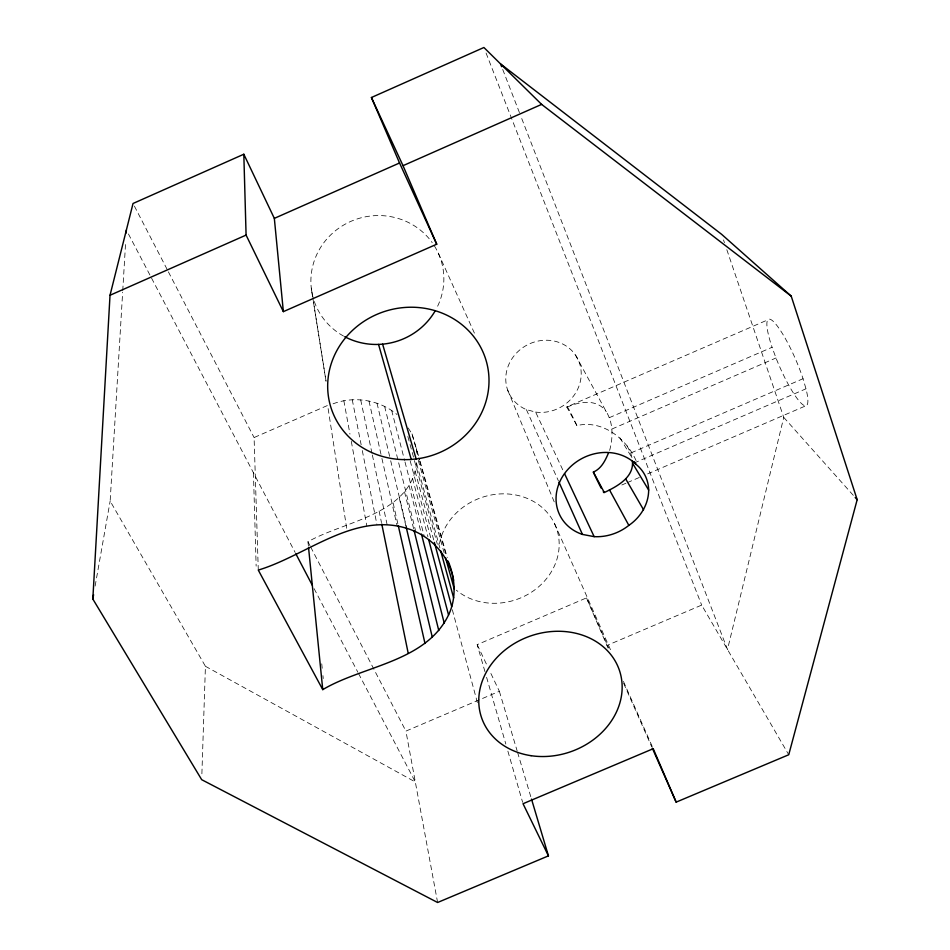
<?xml version="1.0" encoding="UTF-8"?>
<svg xmlns="http://www.w3.org/2000/svg" width="950" height="950" viewBox="0 0 950 950"><rect width="100%" height="100%" fill="white"/><g stroke="black" fill="none" stroke-linecap="round" stroke-linejoin="round"><path stroke-width="0.71" stroke-dasharray="4.75 3.56" d="M575.451 355.003L606.266 411.718C613.593 423.403 612.999 438.033 609.52 450.906M201.887 773.799L205.426 666.283L110.153 501.089L122.645 292.256M122.74 290.771L125.661 241.894M308.406 546.107L307.966 541.761C344.268 520.826 412.371 514.698 416.789 461.118M95.119 586.067L110.153 501.089M726.821 249.684L783.75 417.394L727.498 649.479L520.909 116.411M258.281 570.083L254.089 437.546L327.631 405.436L347.201 531.62M636.061 460.572C626.228 438.294 602.169 419.556 576.899 425.588L566.782 406.956L767.814 319.853M609.188 417.727L772.077 347.284A47.144 8.799 66.4 0 1 773.965 322.074A47.144 8.799 66.4 0 1 803.047 378.718L805.992 388.799A47.144 8.799 66.4 0 1 800.696 402.764A47.144 8.799 66.4 0 1 775.996 357.984L772.077 347.284M611.943 429.02L775.996 357.984M627.143 445.954L630.681 453.031L803.047 378.718M634.113 463.018L805.992 388.799M621.846 484.987L625.931 483.229M627.285 482.647L639.504 477.387M647.651 473.884L806.538 405.508M484.951 671.626L477.173 644.646L586.494 597.894L608.534 647.722M437.606 902.5L405.911 731.108L499.367 691.291L489.856 671.306M586.494 597.894L606.931 645.466L701.67 605.102L788.738 754.751M566.865 407.324C579.393 401.339 597.253 398.572 606.266 411.718M333.034 403.833C354.184 395.675 379.572 399.891 396.946 414.461M535.622 412.086A38.439 35.34 -29.3 0 0 580.248 365.714A38.439 35.34 -29.3 0 0 520.244 349.564A38.439 35.34 -29.3 0 0 526.407 409.616L535.622 412.086L563.314 471.022M205.426 666.283L415.328 781.981L358.554 673.55M783.75 417.394L854.24 496.399M408.168 427.963L412.003 433.865L419.662 459.788M619.887 437.796L631.358 456.724M128.44 233.973L295.153 552.449M314.094 588.62L357.865 672.244M134.389 206.114L167.723 270.548M168.399 271.866L254.089 437.546M307.966 541.761L310.009 545.704M310.686 547.022L405.911 731.108M630.681 453.031L631.94 457.734M477.173 644.646L487.314 665.974M576.899 425.588L576.27 424.234A46.871 2.007 66.6 0 0 566.782 406.956M438.247 253.056L474.501 333.319M526.407 409.616L558.351 480.747M554.622 523.83L611.182 651.284M623.426 681.387L652.626 747.365M606.931 645.466L608.131 648.161M623.639 683.276L651.688 746.759M507.668 390.082L554.408 502.301M486.056 53.022L701.67 605.102M502.716 69.457L520.374 115.033M723.508 239.899L724.458 242.689M499.367 691.291L517.133 750.88M517.548 752.293L531.086 797.703M486.59 677.314L505.839 744.064M507.882 751.165L522.631 802.299M420.066 461.213L447.248 557.602M412.003 433.865L419.211 459.491M419.615 460.916L446.464 556.32M418.273 460.287L444.79 555.097M416.634 463.647L439.862 547.889M407.847 436.478L414.058 459.159M414.438 460.572L437.332 544.231M415.103 471.152L433.984 540.989M452.319 609.734L477.434 702.727M410.186 460.857L431.49 540.621M412.537 478.42L427.916 536.75M391.649 410.412L404.629 460.548M404.997 461.985L424.282 536.477M408.987 485.343L421.088 532.665M384.608 406.363L415.863 531.881M404.51 491.791L413.689 528.984M377.019 403.228L390.343 459.313M390.688 460.75L406.742 528.331M399.178 497.669L406.018 526.478M393.11 502.883L397.991 524.4M368.992 401.054L381.603 457.021M381.924 458.458L397.112 525.908M360.691 399.879L372.056 453.566M372.364 455.014L387.113 524.661M379.109 510.981L381.473 522.583M352.248 399.736L361.154 444.754M362.294 450.561L376.936 524.614M343.829 400.627L349.968 434.103M351.298 441.37L366.771 525.778M311.861 292.066L312.55 296.412M313.476 302.207L326.159 381.853M311.279 288.099L312.669 296.851M312.894 298.3L326.04 381.425M321.753 663.812L322.204 668.23M322.952 675.604L323.249 678.549M416.468 448.447L417.098 456.036M253.436 472.744L256.144 566.117M434.447 245.979A66.631 64.291 -14.9 0 1 437.178 307.135M343.556 336.074A66.631 64.291 -14.9 0 1 328.807 236.835A66.631 64.291 -14.9 0 1 432.202 242.618M439.506 543.649A61.002 53.901 -19.4 0 1 520.897 496.209A61.002 53.901 -19.4 0 1 549.361 574.869A61.002 53.901 -19.4 0 1 456.344 590.176"/><path stroke-width="1.43" d="M531.513 799.116L548.435 855.867L437.606 902.5L201.697 779.689L92.827 599.034L110.022 295.26L133.036 203.49L243.817 154.232L274.336 218.369L283.361 311.636L436.727 244.221L403.026 165.68L371.414 97.506L483.906 47.5L541.619 104.393L791.219 296.139L857.173 499.688L788.738 754.751L676.151 802.133L652.282 748.101M126.196 232.999L126.374 230.042M453.637 580.284C449.326 555.75 430.469 535.432 406.742 528.331C353.816 511.967 306.054 555.786 258.281 570.083L322.751 689.629C363.292 665.511 425.588 662.233 448.554 614.982C456.57 598.215 455.311 578.799 448.447 561.854M634.422 461.771L635.954 464.289A42.489 37.501 -27.2 0 1 648.672 490.081C648.601 504.367 640.466 517.441 628.841 525.374A46.372 40.969 -26.9 0 1 594.154 536.643L582.445 534.423L558.944 482.089M92.827 599.034L93.587 594.712M632.344 460.667C634.517 477.517 616.408 486.709 604.2 492.587A46.871 2.007 66.6 0 1 603.286 491.791M608.356 453.257C605.209 460.726 601.231 468.742 593.358 472.079L594.154 473.824A46.871 2.007 66.6 0 0 597.562 480.997M274.336 218.369L399.546 162.984L436.727 244.221M110.022 295.26L246.086 235.089L243.817 154.232M403.026 165.68L541.619 104.393M411.231 459.444L416.136 458.969A81.071 75.786 -16.2 0 0 474.917 338.152A81.071 75.786 -16.2 0 0 336.324 351.571A81.071 75.786 -16.2 0 0 411.231 459.444L378.551 344.423A66.631 64.291 -14.9 0 1 344.731 336.716M378.551 344.423L382.613 344.161A66.631 64.291 -14.9 0 0 435.278 310.674M791.219 296.139L721.608 234.306L500.579 63.935L501.647 66.69M855.214 497.503L857.173 499.688M632.759 463.6L648.672 490.081M625.717 478.931L643.542 509.758M609.437 489.784L628.841 525.374M593.358 472.079L604.129 492.207M295.83 553.767L312.312 585.259M246.086 235.089L283.361 311.636M548.435 855.867L523.034 803.724L653.22 748.707L676.151 802.133M564.573 473.694L594.154 536.643M371.414 97.506L399.546 162.984M382.613 344.161L416.136 458.969M447.664 560.595L448.471 563.445M445.586 557.923L454.29 589.048M440.646 550.739L453.637 597.859M434.376 542.414L451.713 606.551M428.664 539.588L448.554 614.982M421.456 534.102L444.208 623.022M414.046 530.409L438.769 630.539M406.363 527.915L432.333 637.391M398.311 525.837L424.994 643.494M381.769 524.032L408.156 653.054M308.548 547.556L322.751 689.629M582.445 534.423A46.372 40.969 -26.9 0 1 565.274 472.566A46.372 40.969 -26.9 0 1 635.954 464.289M601.196 488.181A46.871 2.007 66.6 0 1 598.072 482.042M531.074 755.689A72.877 61.263 -19.3 0 0 619.934 671.959A72.877 61.263 -19.3 0 0 500.365 654.087A72.877 61.263 -19.3 0 0 531.074 755.689"/></g></svg>
